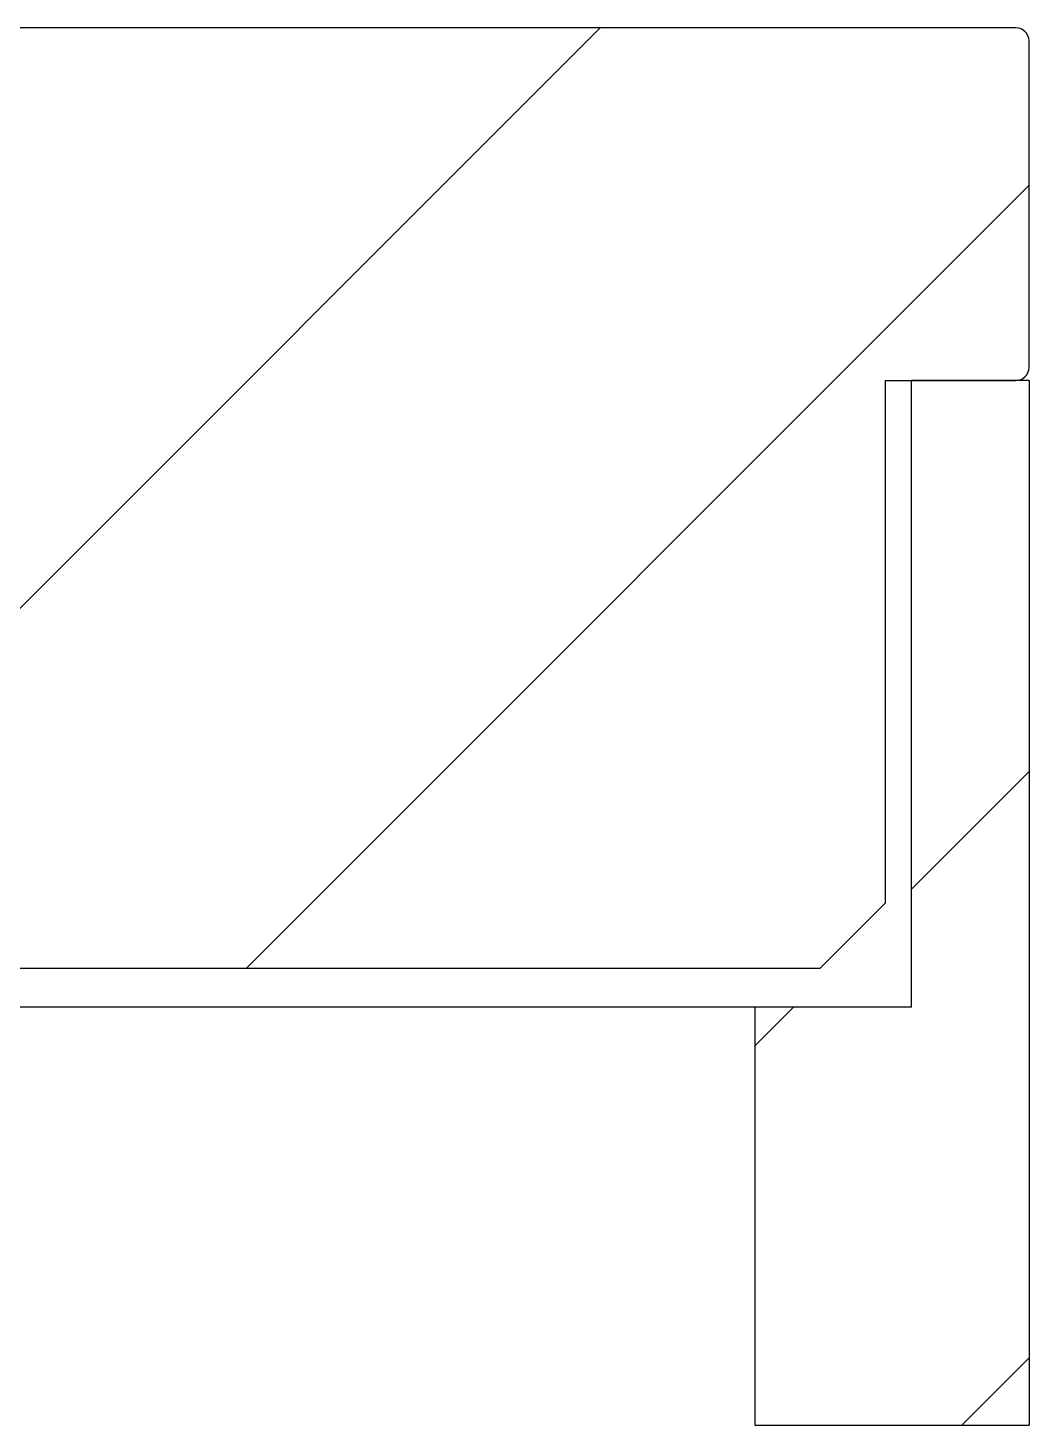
# Model space of a CAD drawing. Header units: millimetres. Extents: x 1036 to 1568, y -23 to 352.
# Drawn here: x 1367.48 to 1375.15, y 310.36 to 321.06 of the extents above; entities that cross this region are included whole.
import ezdxf

# ---------------------------------------------------------------- set-up
doc = ezdxf.new("R2010")
doc.units = ezdxf.units.MM
doc.layers.add('SolidLine', color=7, linetype='Continuous', lineweight=30)
pattern_1 = [(45, (709.4234, 4.3545), (-2.245064, 2.245064), [])]

msp = doc.modelspace()

# ---------------------------------------------------------------- hatches: boundary and pattern name
at = {"layer": 'SolidLine', "linetype": 'Continuous', "lineweight": 18}
h = msp.add_hatch(dxfattribs=at)
h.set_pattern_fill('ANSI31', color=256, style=0)
h.set_pattern_definition(pattern_1)
edge = h.paths.add_edge_path(flags=0)
edge.add_arc((1375.05, 318.456), 0.1, 270, 360)
edge.add_line((1375.15, 318.456), (1375.15, 320.956))
edge.add_arc((1375.05, 320.956), 0.1, 0, 90)
edge.add_line((1375.05, 321.056), (1351.25, 321.056))
edge.add_arc((1351.25, 320.956), 0.1, 90, 180)
edge.add_line((1351.15, 320.956), (1351.15, 318.456))
edge.add_arc((1351.25, 318.456), 0.1, 180, 270)
edge.add_line((1351.25, 318.356), (1352.25, 318.356))
edge.add_line((1352.25, 318.356), (1352.25, 314.356))
edge.add_line((1352.25, 314.356), (1352.75, 313.856))
edge.add_line((1352.75, 313.856), (1360.05, 313.856))
edge.add_line((1360.05, 313.856), (1360.55, 314.356))
edge.add_line((1360.55, 314.356), (1360.55, 319.056))
edge.add_line((1360.55, 319.056), (1363.15, 320.557))
edge.add_line((1363.15, 320.557), (1365.75, 319.056))
edge.add_line((1365.75, 319.056), (1365.75, 314.356))
edge.add_line((1365.75, 314.356), (1366.25, 313.856))
edge.add_line((1366.25, 313.856), (1373.55, 313.856))
edge.add_line((1373.55, 313.856), (1374.05, 314.356))
edge.add_line((1374.05, 314.356), (1374.05, 318.356))
edge.add_line((1374.05, 318.356), (1375.05, 318.356))
h = msp.add_hatch(dxfattribs=at)
h.set_pattern_fill('ANSI31', color=256, style=0)
h.set_pattern_definition(pattern_1)
h.paths.add_polyline_path([(1375.15, 310.356), (1375.15, 318.356), (1374.25, 318.356), (1374.25, 313.556), (1373.05, 313.556), (1373.05, 310.356)], flags=0)

# ---------------------------------------------------------------- linework, layer by layer
at = {"layer": 'SolidLine', "color": 7, "linetype": 'Continuous', "lineweight": 25}
for p, q in [((1375.05, 321.056), (1351.25, 321.056)), ((1375.15, 318.456), (1375.15, 320.956)), ((1374.05, 318.356), (1375.05, 318.356)), ((1374.05, 314.356), (1374.05, 318.356)), ((1374.25, 313.556), (1374.25, 318.356)), ((1375.15, 318.356), (1374.25, 318.356)), ((1375.15, 318.356), (1375.15, 310.356)), ((1373.55, 313.856), (1374.05, 314.356)), ((1366.25, 313.856), (1373.55, 313.856)), ((1373.05, 313.556), (1365.737, 313.556)), ((1373.05, 313.556), (1373.05, 310.356)), ((1374.25, 313.556), (1373.05, 313.556)), ((1373.05, 310.356), (1375.15, 310.356))]:
    msp.add_line(p, q, dxfattribs=at)
for centre, start, end in [((1375.05, 320.956), 0, 90), ((1375.05, 318.456), 270, 0)]:
    msp.add_arc(centre, 0.1, start, end, dxfattribs=at)

doc.saveas('drawing.dxf')
